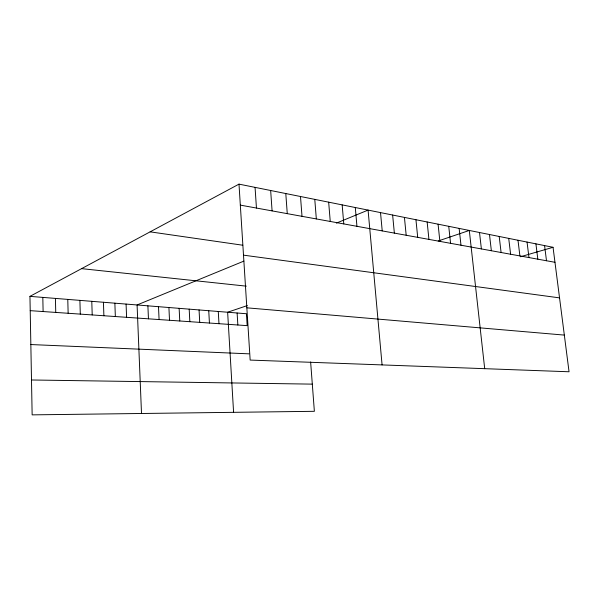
<?xml version="1.0" encoding="UTF-8"?>
<svg xmlns="http://www.w3.org/2000/svg" width="599" height="599" viewBox="0 0 599 599"><rect width="100%" height="100%" fill="white"/><g stroke="black" fill="none" stroke-linecap="round" stroke-linejoin="round"><path stroke-width="0.9" d="M310.626 361.961L314.37 411.311L32.144 414.867L29.95 296.363L238.994 184.133L553.042 247.297L569.05 371.769L250.157 360.074L238.994 184.133M243.868 261.112L137.089 304.966L141.506 413.49M336.383 223.113L368.078 210.099L382.08 364.911M247.327 305.572L227.635 312.236L233.588 412.329M438.228 240.97L469.302 230.458L484.703 368.677M520.464 256.761L553.042 247.297M31.5 379.983L312.311 384.131M30.841 344.552L248.967 353.837M30.212 310.656L247.185 325.646L246.429 313.741L29.95 296.363M246.84 307.826L564.333 335.096M81.591 268.644L246.309 286.15M243.501 255.152L559.548 297.875M150.124 231.843L242.752 245.223M240.326 205.12L554.974 262.295M544.573 245.597L546.498 260.752M535.918 243.853L537.835 259.18M527.053 242.071L528.969 257.57M517.993 240.251L519.895 255.915M508.716 238.387L510.603 254.231M499.214 236.47L501.093 252.501M489.48 234.516L491.36 250.734M479.514 232.509L481.379 248.922M459.148 228.414L460.983 245.216M448.741 226.325L450.568 243.321M438.079 224.176L439.883 241.382M427.147 221.974L428.936 239.39M415.938 219.721L417.705 237.354M404.43 217.407L406.182 235.257M392.63 215.034L394.359 233.108M380.515 212.6L382.222 230.9M355.297 207.524L356.944 226.31M342.164 204.888L343.781 223.921M328.664 202.17L330.251 221.458M314.782 199.377L316.332 218.927M300.496 196.502L302.008 216.329M285.79 193.544L287.265 213.648M270.658 190.504L272.088 210.893M255.062 187.367L256.447 208.048M237.114 312.992L237.855 325.002M218.276 311.48L218.979 323.7M208.744 310.716L209.433 323.041M199.055 309.938L199.722 322.367M189.187 309.151L189.831 321.685M179.138 308.343L179.767 320.989M168.918 307.519L169.517 320.278M158.503 306.688L159.079 319.559M147.893 305.834L148.455 318.825M126.082 304.082L126.591 317.313M114.866 303.184L115.345 316.542M103.432 302.263L103.889 315.748M91.782 301.327L92.209 314.939M79.899 300.376L80.296 314.116M67.777 299.403L68.144 313.277M55.422 298.414L55.752 312.423M42.814 297.396L43.113 311.547"/></g></svg>
